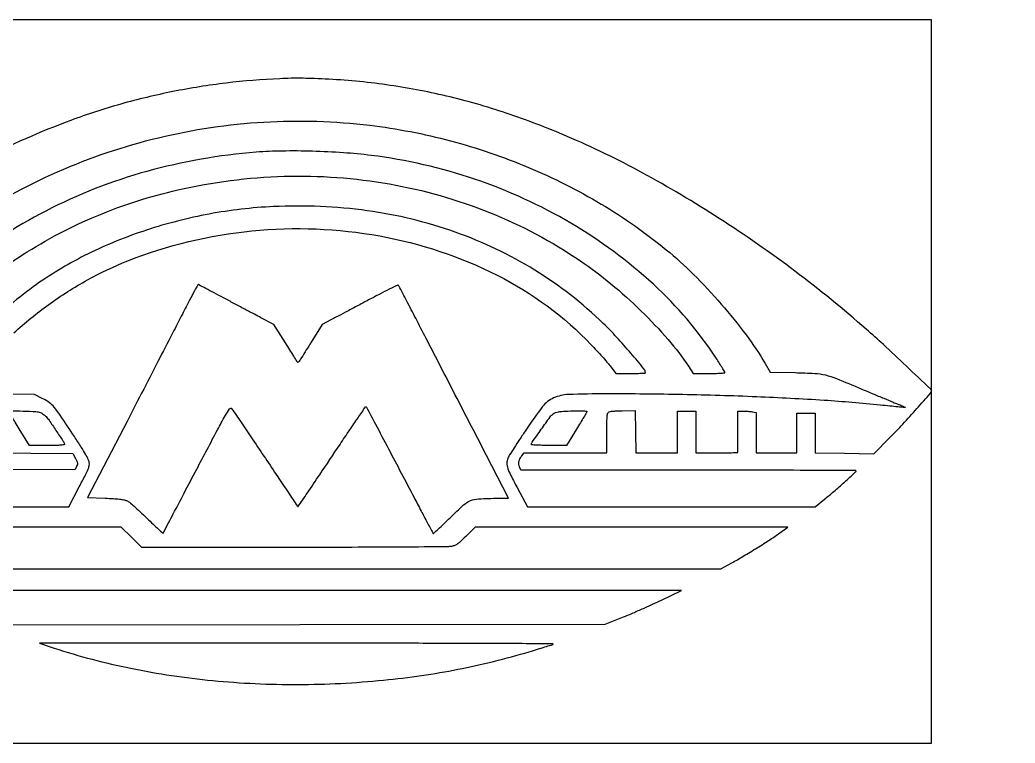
# Model space of a CAD drawing. Header units: millimetres. Extents: x 8 to 202, y 10 to 284.
# Drawn here: x 102.1 to 157.1, y 102 to 142 of the extents above; entities that cross this region are included whole.
import ezdxf

# ---------------------------------------------------------------- set-up
doc = ezdxf.new("R2010")
doc.units = ezdxf.units.MM
doc.layers.add('CUT', color=1, linetype='Continuous')
doc.layers.add('ENGRAVE', color=7, linetype='Continuous')

msp = doc.modelspace()

# ---------------------------------------------------------------- linework, layer by layer
at = {"layer": 'CUT'}
msp.add_lwpolyline([(82.5, 102), (152.5, 102), (152.5, 142), (82.5, 142)], close=True, dxfattribs=at)
at = {"layer": 'ENGRAVE'}
for points in [[(99.049, 130.76, -0.044458), (104.206, 133.6, -0.044433), (109.784, 135.484, -0.044499), (115.599, 136.35, -0.044875), (121.459, 136.171, -0.034855), (125.917, 135.313, -0.034491), (130.23, 133.842, -0.034888), (134.251, 131.813, -0.037701), (137.842, 129.29, -0.024005), (139.35, 127.924, -0.017934), (140.881, 126.285, -0.018137), (142.262, 124.573, -0.028113), (143.312, 122.992), (143.59, 122.519), (144.97, 122.49, -0.008645), (146.054, 122.448, -0.046182), (146.639, 122.361, -0.036233), (147.255, 122.162, -0.004009), (148.622, 121.595, 0.000744), (149.262, 121.324, 0.000867), (149.872, 121.069, 0.000767), (150.388, 120.855, 0.005252), (150.643, 120.752, -0.00448), (150.808, 120.687, -0.007705), (150.943, 120.629, -0.002595), (151.056, 120.578, -0.522627), (151.058, 120.567, -0.222203), (151.041, 120.561, -0.000229), (150.645, 120.597, -0.002098), (150.2, 120.639, -0.001279), (149.676, 120.692, 0.009849), (146.575, 120.953, 0.005753), (142.85, 121.15, 0.00537), (138.763, 121.274, 0.004893), (134.546, 121.316, 0.008827), (132.439, 121.279, 0.097209), (131.621, 121.089, 0.123595), (131.015, 120.61, 0.017535), (130.085, 119.309, 0.001291), (129.744, 118.794, 0.001796), (129.442, 118.33, 0.001096), (129.19, 117.938, 0.023014), (129.121, 117.818, 0.093069), (129.041, 117.55, 0.096322), (129.064, 117.276, 0.04621), (129.214, 116.889, 0.006869), (129.598, 116.145), (130.168, 115.077), (138.123, 115.077), (146.077, 115.077), (146.6, 115.496, 0.008847), (147.102, 115.913, 0.005029), (147.695, 116.434, 0.00107), (148.297, 116.977, 0.184758), (148.336, 117.053, 0.44372), (148.319, 117.071, 0.000023), (145.618, 117.085, 0.000753), (142.629, 117.094, 0.000451), (139.078, 117.098), (129.815, 117.098), (129.742, 117.275, -0.066723), (129.701, 117.429, -0.080409), (129.706, 117.58, -0.073219), (129.759, 117.731, -0.044885), (129.863, 117.89), (129.987, 118.048), (132.271, 118.048), (134.554, 118.048), (134.554, 119.107, -0.003916), (134.558, 119.605, -0.01208), (134.572, 119.942, -0.013187), (134.593, 120.175, -0.129951), (134.629, 120.266, -0.147235), (134.699, 120.319, -0.051786), (134.823, 120.351, -0.026532), (135.031, 120.37, -0.004847), (135.416, 120.381), (136.129, 120.396), (136.145, 119.222), (136.161, 118.048), (137.319, 118.048), (138.476, 118.048), (138.476, 119.207), (138.476, 120.366), (138.981, 120.366), (139.486, 120.366), (139.486, 119.207), (139.486, 118.048), (140.645, 118.048, 0.003606), (141.089, 118.052, 0.006064), (141.461, 118.061, 0.001493), (141.782, 118.075, 0.447397), (141.797, 118.093, -0.03894), (141.794, 118.128, -0.00023), (141.794, 118.452, -0.000965), (141.795, 118.821, -0.000614), (141.797, 119.252), (141.804, 120.366), (142.086, 120.365, -0.010606), (142.21, 120.362, -0.007335), (142.351, 120.354, -0.0074), (142.486, 120.342, -0.015033), (142.591, 120.328), (142.814, 120.291), (142.814, 119.17), (142.814, 118.048), (143.943, 118.048), (145.072, 118.048), (145.072, 119.148), (145.072, 120.247), (145.577, 120.247), (146.082, 120.247), (146.082, 119.153), (146.082, 118.06), (147.702, 118.033), (149.321, 118.007), (150.212, 118.906, 0.008136), (150.925, 119.649, 0.005853), (151.698, 120.501, 0.001493), (152.45, 121.355, 0.181739), (152.5, 121.488, 0.20578), (152.461, 121.579, 0.000302), (151.104, 122.865, 0.002739), (149.847, 124.041, 0.006692), (148.905, 124.89, 0.018531), (144.961, 128.099, 0.018287), (140.774, 131.022, 0.018807), (136.517, 133.546, 0.023204), (132.365, 135.558, 0.020046), (129.002, 136.842, 0.023017), (125.696, 137.787, 0.023497), (122.38, 138.41, 0.022767), (118.986, 138.727, 0.002836), (118.209, 138.759, 0.006972), (117.639, 138.772, 0.007914), (117.112, 138.768, 0.004798), (116.49, 138.748, 0.019406), (113.522, 138.506, 0.019264), (110.575, 138.034, 0.019414), (107.696, 137.342, 0.020508), (104.932, 136.439, 0.028718), (99.987, 134.264, 0.021854)], [(98.717, 126.251, -0.045047), (102.279, 129.017, -0.043758), (106.39, 131.171, -0.042724), (110.845, 132.598, -0.048791), (116.724, 133.349, -0.051011), (122.548, 132.926, -0.05184), (128.08, 131.348, -0.053736), (133.098, 128.678, -0.024384), (134.787, 127.408, -0.020014), (136.463, 125.897, -0.0205), (137.952, 124.317, -0.033163), (139.067, 122.846), (139.331, 122.446), (140.211, 122.446, 0.005204), (140.548, 122.449, 0.008661), (140.832, 122.46, 0.002986), (141.072, 122.475, 0.394607), (141.091, 122.495, 0.13695), (141.081, 122.529, 0.001407), (140.949, 122.746, 0.004406), (140.793, 122.995, 0.002831), (140.608, 123.282, 0.062229), (137.134, 127.379, 0.052882), (132.574, 130.756, 0.051263), (127.256, 133.192, 0.050886), (121.541, 134.502, 0.01371), (119.999, 134.651, 0.010176), (118.289, 134.734, 0.010292), (116.615, 134.746, 0.016348), (115.183, 134.681, 0.047949), (109.133, 133.616, 0.051491), (103.549, 131.43, 0.053473), (98.715, 128.245, 0.060429)], [(101.785, 124.684, -0.03003), (103.714, 126.26, -0.029517), (105.859, 127.622, -0.032611), (108.081, 128.672, -0.069596), (114.949, 130.334, -0.069503), (122.012, 130.049, -0.072039), (128.501, 127.877, -0.085109), (133.7, 124.033, -0.004967), (134, 123.714, -0.004488), (134.303, 123.379, -0.004498), (134.569, 123.074, -0.014255), (134.74, 122.863), (135.058, 122.446), (135.876, 122.446, 0.004196), (136.189, 122.448, 0.006989), (136.453, 122.456, 0.001954), (136.679, 122.467, 0.398903), (136.694, 122.482, 0.174306), (136.614, 122.703, 0.003983), (135.886, 123.57, 0.009634), (135.103, 124.454, 0.013534), (134.368, 125.209, 0.055183), (130.582, 128.157, 0.052713), (126.185, 130.26, 0.051111), (121.316, 131.444, 0.046082), (116.133, 131.674, 0.033942), (112.588, 131.263, 0.033645), (109.119, 130.374, 0.034467), (105.886, 129.057, 0.040434), (103.042, 127.366, 0.022264), (101.584, 126.23, 0.018891)], [(96.861, 115.077), (104.817, 115.077), (105.402, 116.18, 0.002734), (105.745, 116.834, 0.021628), (105.888, 117.145, 0.048845), (105.949, 117.346, 0.082282), (105.955, 117.523, 0.080129), (105.902, 117.695, 0.016651), (105.754, 117.975, 0.012252), (105.515, 118.371, 0.003706), (105.132, 118.961, 0.002057), (104.342, 120.146, 0.025652), (104.018, 120.578, 0.061356), (103.752, 120.828, 0.03987), (103.392, 121.049), (102.927, 121.287), (100.869, 121.307, 0.006637)], [(100.416, 118.05), (102.727, 118.034), (105.038, 118.019), (105.188, 117.75, -0.01314), (105.273, 117.587, -0.078017), (105.302, 117.495, -0.110146), (105.296, 117.414, -0.038336), (105.253, 117.304), (105.168, 117.127), (95.914, 117.112, 0.000498)], [(94.143, 111.631), (117.503, 111.631), (140.862, 111.631), (141.467, 111.965, 0.008734), (142.103, 112.332, 0.004855), (142.865, 112.799, 0.004805), (143.597, 113.267, 0.012002), (144.119, 113.627), (144.562, 113.948), (135.92, 113.948), (127.277, 113.948), (126.76, 113.433, -0.005884), (126.44, 113.122, -0.041918), (126.272, 112.988, -0.073412), (126.124, 112.917, -0.039401), (125.927, 112.873, -0.03375), (125.679, 112.854, -0.000177), (123.245, 112.84, -0.000787), (120.471, 112.828, -0.000499), (117.239, 112.824), (108.867, 112.819), (108.292, 113.384), (107.718, 113.948), (99.075, 113.947, 0.000168)]]:
    msp.add_lwpolyline(points, format="xyb", dxfattribs=at)
for points in [[(111.099, 125.729, -0.000485), (110.636, 124.827, -0.000113), (109.858, 123.316, -0.000117), (108.962, 121.579, -0.000115), (108.06, 119.831), (105.865, 115.582), (106.825, 115.546, -0.005089), (107.291, 115.524, -0.013826), (107.621, 115.496, -0.01901), (107.859, 115.46, -0.052356), (108.022, 115.41, -0.068233), (108.17, 115.323, -0.011174), (108.428, 115.109, -0.010643), (108.752, 114.815, -0.005551), (109.143, 114.436, 0.004528), (109.483, 114.105, 0.007789), (109.774, 113.837, 0.002648), (110.022, 113.616, 0.521287), (110.05, 113.623, -0.028238), (110.071, 113.671, -0.00003), (110.601, 114.684, -0.000292), (111.194, 115.815, -0.00018), (111.894, 117.148, -0.000599), (113.045, 119.329, -0.008486), (113.47, 120.102, -0.017013), (113.714, 120.495, -0.481704), (113.818, 120.503, -0.039759), (113.889, 120.415, -0.000307), (114.41, 119.651, -0.001133), (115.004, 118.773, -0.000727), (115.69, 117.751, 0.000034), (116.369, 116.736, 0.000056), (116.944, 115.878, 0.000003), (117.463, 115.104, 0.012362), (117.474, 115.089, 0.514896), (117.499, 115.089, 0.000277), (118.009, 115.835, 0.001846), (118.692, 116.845, 0.000447), (119.815, 118.52, -0.001007), (120.352, 119.319, -0.001662), (120.809, 119.991, -0.000133), (121.221, 120.593, -0.250992), (121.241, 120.603, -0.273556), (121.275, 120.583, -0.000204), (121.772, 119.647, -0.001262), (122.492, 118.283, -0.000198), (123.904, 115.589, 0.000526), (124.3, 114.835, 0.000854), (124.638, 114.196, 0.000098), (124.941, 113.625, 0.074416), (124.96, 113.599, 0.401812), (124.984, 113.598, 0.001049), (125.247, 113.841, 0.00511), (125.546, 114.123, 0.003067), (125.895, 114.464, -0.010226), (126.638, 115.17, -0.088671), (127.022, 115.412, -0.084299), (127.473, 115.511, -0.008802), (128.561, 115.545), (129.133, 115.553), (127.604, 118.509, -0.000147), (126.91, 119.852, -0.000088), (126.084, 121.452, -0.000088), (125.261, 123.048, -0.000151), (124.577, 124.377, 0.000525), (123.999, 125.496, 0.000854), (123.506, 126.445, 0.00009), (123.064, 127.292, 0.081773), (123.037, 127.328, 0.315153), (123.001, 127.333, 0.000865), (122.537, 127.103, 0.004523), (122.01, 126.835, 0.002753), (121.392, 126.509, -0.000411), (120.743, 126.163, -0.000463), (120.118, 125.831, -0.000423), (119.585, 125.55, -0.00251), (119.306, 125.404), (118.824, 125.156), (118.216, 124.172, -0.000292), (117.687, 123.319, -0.010708), (117.562, 123.126, -0.073774), (117.501, 123.061, -0.492151), (117.464, 123.07, 0.034065), (117.441, 123.113, 0.000351), (117.258, 123.408, 0.001131), (117.045, 123.748, 0.000735), (116.798, 124.139), (116.158, 125.149), (115.447, 125.525, -0.000316), (115.083, 125.718, -0.000103), (114.546, 126.003, -0.000103), (113.949, 126.32, -0.000116), (113.376, 126.624, 0.000213), (112.851, 126.903, 0.000343), (112.404, 127.14, 0.000051), (112.007, 127.35, 0.022476), (111.979, 127.363, 0.385457), (111.958, 127.355, 0.000413), (111.706, 126.889, 0.003196), (111.426, 126.36, 0.001921)], [(103.246, 120.282, -0.030218), (103.332, 120.24, -0.020466), (103.425, 120.182, -0.020661), (103.51, 120.118, -0.038258), (103.572, 120.059, -0.03352), (103.731, 119.859, -0.002615), (104.114, 119.294, -0.001864), (104.503, 118.711, -0.054417), (104.584, 118.552, -0.434111), (104.562, 118.505, -0.051832), (104.436, 118.48, -0.020398), (104.184, 118.467, -0.002557), (103.637, 118.464), (102.655, 118.464), (102.085, 119.387, -0.001266), (101.867, 119.743, -0.002043), (101.683, 120.047, -0.00032), (101.521, 120.317, -0.135518), (101.515, 120.338, -0.420968), (101.566, 120.387, -0.002338), (102.31, 120.367, -0.005674), (103.01, 120.336, -0.085625)], [(133.463, 120.315, -0.011644), (133.446, 120.286, -0.00007), (133.286, 120.022, -0.000293), (133.104, 119.721, -0.000186), (132.891, 119.371), (132.339, 118.464), (131.367, 118.464, -0.004511), (130.994, 118.468, -0.007512), (130.68, 118.478, -0.002254), (130.413, 118.492, -0.397584), (130.395, 118.511, -0.153431), (130.436, 118.642, -0.001974), (130.94, 119.36, -0.003343), (131.433, 120.045, -0.077693), (131.602, 120.214, -0.066295), (131.72, 120.278, -0.046246), (131.865, 120.318, -0.027515), (132.077, 120.345, -0.006509), (132.434, 120.366, -0.006187), (132.898, 120.381, -0.017375), (133.223, 120.376, -0.018426), (133.441, 120.357, -0.528723)], [(97.267, 109.964, 0.007962), (98.045, 109.597, 0.00603), (98.91, 109.218, 0.006063), (99.726, 108.884, 0.015354), (100.328, 108.667), (100.716, 108.54), (117.59, 108.555), (134.465, 108.57), (135.475, 108.977, 0.005635), (135.941, 109.171, 0.003027), (136.512, 109.42, 0.003014), (137.09, 109.681, 0.00472), (137.585, 109.913), (138.684, 110.442), (117.5, 110.437), (96.316, 110.432)], [(104.011, 107.257, 0.029043), (108.255, 106.137, 0.025694), (112.778, 105.461, 0.025023), (117.471, 105.241, 0.024068), (122.224, 105.484, 0.011009), (124.326, 105.741, 0.012365), (126.334, 106.081, 0.012519), (128.3, 106.517, 0.011902), (130.276, 107.056, 0.001154), (130.731, 107.193, 0.001596), (131.138, 107.319, 0.000995), (131.48, 107.426, 0.019787), (131.583, 107.463, 0.822166), (131.577, 107.493, 0.000105), (128.193, 107.508, 0.000805), (123.874, 107.519, 0.000259), (117.47, 107.521), (103.209, 107.519)]]:
    msp.add_lwpolyline(points, format="xyb", close=True, dxfattribs=at)

doc.saveas('drawing.dxf')
